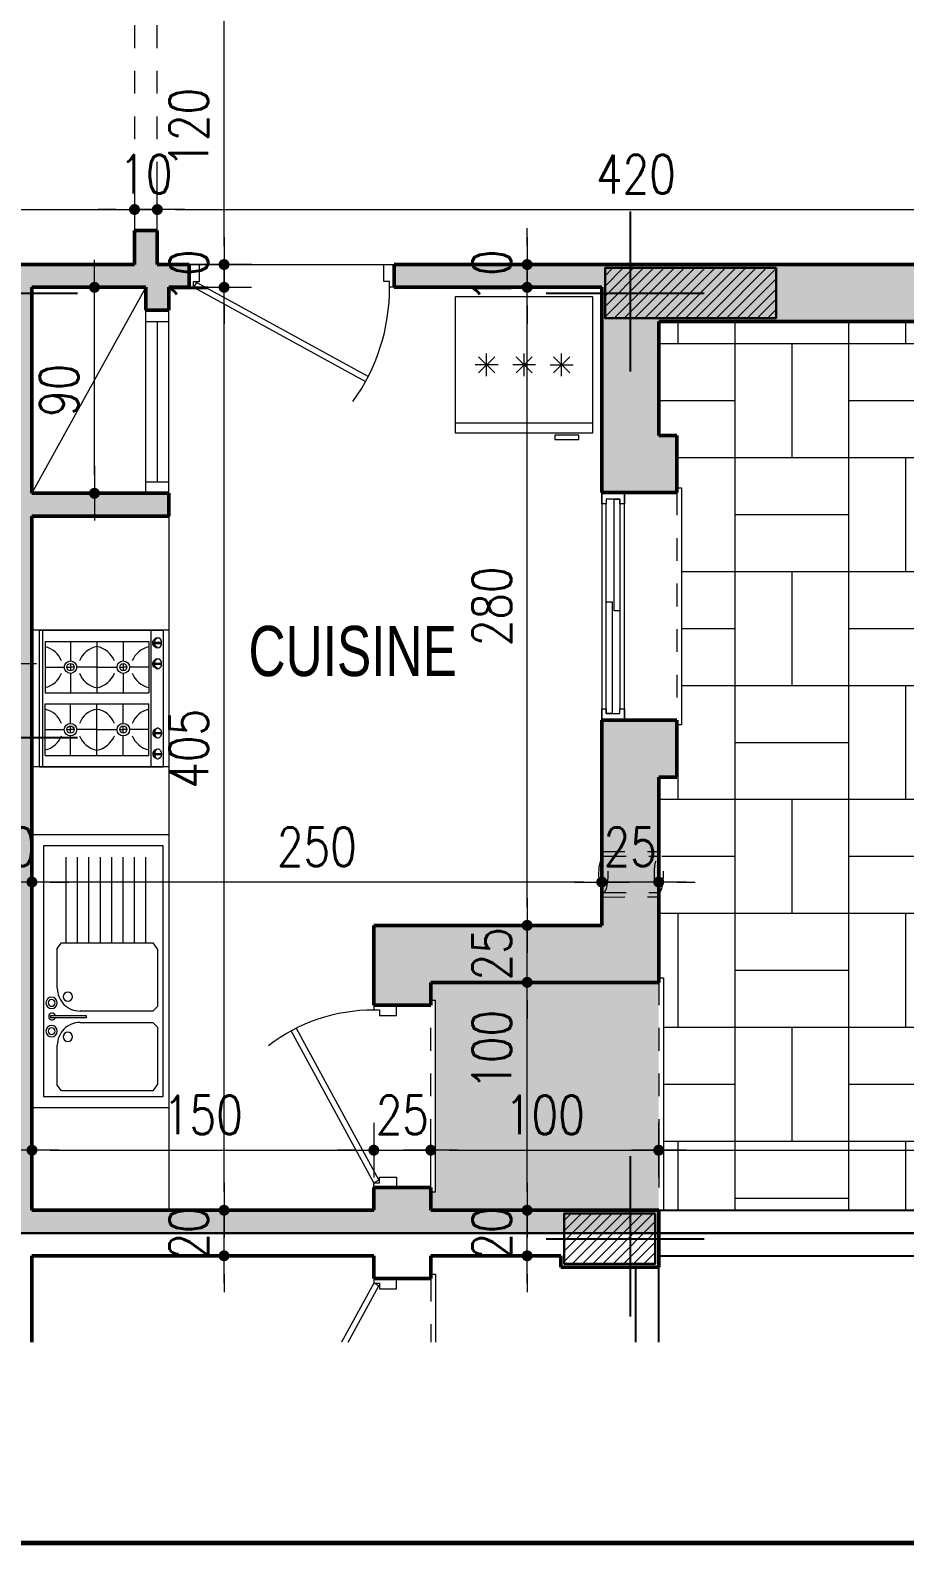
# Model space of a CAD drawing. Header units: millimetres. Extents: x 906 to 2482, y -1290 to -637.
# Drawn here: x 2039.41 to 2043.25, y -1289.76 to -1283.12 of the extents above; entities that cross this region are included whole.
import ezdxf

# ---------------------------------------------------------------- set-up
doc = ezdxf.new("R2010")
doc.units = ezdxf.units.MM
for name, pattern in [('AXES', [2, 1.25, -0.25, 0.25, -0.25]), ('CACHE', [0.375, 0.25, -0.125]), ('CONTINU', [0]), ('HIDDEN', [0.375, 0.25, -0.125])]:
    doc.linetypes.add(name, pattern=pattern)
doc.layers.get('DEFPOINTS').update_dxf_attribs({"color": 255, "lineweight": 13})
for name, color, linetype, lineweight in [('A-signe', 7, 'Continuous', 9), ('APPUITS', 7, 'Continuous', 18), ('AXE LIMITE', 7, 'AXES', 30), ('DIM.', 4, 'Continuous', 25), ('Extracteur cuisine 300m3', 7, 'Continuous', 20), ('GARD- CORP', 7, 'Continuous', 25), ('interrompu', 7, 'HIDDEN', 15), ('MENUISERIE', 7, 'Continuous', 13), ('MUR 0.25', 7, 'Continuous', 25), ('MUR 0.5', 7, 'Continuous', 50), ('mur-fort', 7, 'Continuous', 60), ('POTEAUX ARCH', 7, 'Continuous', 30), ('POTEAUX HACHURE', 7, 'Continuous', 15), ('SANITAIRE', 7, 'Continuous', 15), ('TEXTE', 7, 'Continuous', 20)]:
    doc.layers.add(name, color=color, linetype=linetype, lineweight=lineweight)
doc.layers.add('AXE', color=7, linetype='AXES')
doc.layers.add('HATCH', color=7, linetype='Continuous', lineweight=5, true_color=0xbababa)
doc.layers.add('teinte 5', color=7, linetype='Continuous', true_color=0x3d3d00)
doc.layers.add('TEINTE SC', color=7, linetype='Continuous', true_color=0xd4d4d4)
doc.styles.add('atef', font='romans.shx', dxfattribs={"width": 0.8})
doc.styles.add('STYLE4', font='swisscl.ttf')
doc.dimstyles.new('COTEXT', dxfattribs={"dimscale": 0, "dimtxt": 0.17, "dimasz": 0.08, "dimexe": 0.015, "dimexo": 0.015, "dimgap": 0.07, "dimtad": 1, "dimdec": 0, "dimlfac": 100, "dimzin": 0, "dimdsep": 46, "dimtxsty": 'atef', "dimblk": 'SIG2', "dimcen": 0.15, "dimse1": 1, "dimse2": 1, "dimclrd": 256, "dimclre": 6, "dimclrt": 2, "dimadec": 0, "dimazin": 0, "dimtfac": 0.5, "dimtdec": 0, "dimtix": 1, "dimtmove": 2, "dimatfit": 1, "dimldrblk": 'SIG2', "dimfxl": 0.18, "dimtolj": 1, "dimtzin": 0, "dimlwd": 18, "dimarcsym": 0})

# ---------------------------------------------------------------- blocks, each defined once
blk = doc.blocks.new('P - 0.80')
at = {"layer": 'MENUISERIE'}
for points in [[(-0.6991, 0.3412), (-0.0325, -0.0217), (-0.02, 0), (-0.6875, 0.3633)], [(-0.8, 0), (-0.78, 0), (-0.78, -0.025), (-0.755, -0.025), (-0.755, -0.1), (-0.8, -0.1)], [(0, 0), (-0.02, 0), (-0.02, -0.025), (-0.045, -0.025), (-0.045, -0.1), (0, -0.1)]]:
    blk.add_lwpolyline(points, dxfattribs=at)
blk.add_arc((-0.02, 0), 0.76, 142.54543, 180, dxfattribs=at)
blk = doc.blocks.new('PORTE 0.90')
at = {"layer": 'MENUISERIE'}
for points in [[(-0.7859, 0.3911), (-0.0325, -0.0217), (-0.02, 0), (-0.7742, 0.4132)], [(-0.9, 0), (-0.88, 0), (-0.88, -0.025), (-0.855, -0.025), (-0.855, -0.1), (-0.9, -0.1)], [(0, 0), (-0.02, 0), (-0.02, -0.025), (-0.045, -0.025), (-0.045, -0.1), (0, -0.1)]]:
    blk.add_lwpolyline(points, dxfattribs=at)
blk.add_arc((-0.02, 0), 0.86, 144.36454, 180, dxfattribs=at)
blk = doc.blocks.new('SIG2')
at = {"layer": 'A-signe'}
for p, q in [((0, 1.5), (0, 0.5)), ((-1.5, 0), (-0.5, 0)), ((-0.5, 0), (0.5, 0)), ((0, 0.5), (0, -0.5)), ((0.5, 0), (1.5, 0)), ((0, -0.5), (0, -1.5))]:
    blk.add_line(p, q, dxfattribs=at)
at = {"layer": 'A-signe', "const_width": 0.3}
blk.add_lwpolyline([(-0.15, 0, 1), (0.15, 0, 1)], format="xyb", close=True, dxfattribs=at)
blk = doc.blocks.new('*D101')
at = {"layer": 'DEFPOINTS', "color": 0, "transparency": 16777216}
for p in [(2041.9156, -1286.8626), (2041.9156, -1287.0528), (2042.1656, -1287.3028)]:
    blk.add_point(p, dxfattribs=at)
at = {"layer": 'DIM.', "lineweight": 18, "transparency": 16777216}
for p, q in [((2041.8356, -1286.8626), (2041.7556, -1286.8626)), ((2042.1656, -1286.8626), (2041.9156, -1286.8626)), ((2042.2456, -1286.8626), (2042.3256, -1286.8626))]:
    blk.add_line(p, q, dxfattribs=at)
at = {"layer": 'DIM.', "lineweight": 18, "transparency": 16777216, "xscale": 0.08, "yscale": 0.08, "zscale": 0.08}
blk.add_blockref('SIG2', (2041.9156, -1286.8626), dxfattribs=at)
at = {"layer": 'DIM.', "lineweight": 18, "transparency": 16777216, "xscale": 0.08, "yscale": 0.08, "zscale": 0.08, "rotation": 180}
blk.add_blockref('SIG2', (2042.1656, -1286.8626), dxfattribs=at)
at = {"layer": 'DIM.', "color": 2, "transparency": 16777216, "insert": (2042.0406, -1286.7076), "char_height": 0.17, "attachment_point": 5, "style": 'atef'}
blk.add_mtext('\\A1;25', dxfattribs=at)
blk = doc.blocks.new('*D102')
at = {"layer": 'DEFPOINTS', "color": 0, "transparency": 16777216}
for p in [(2039.4156, -1286.8626), (2041.9156, -1287.0528), (2039.4156, -1287.0707)]:
    blk.add_point(p, dxfattribs=at)
at = {"layer": 'DIM.', "lineweight": 18, "transparency": 16777216}
blk.add_line((2041.8356, -1286.8626), (2039.4956, -1286.8626), dxfattribs=at)
at = {"layer": 'DIM.', "lineweight": 18, "transparency": 16777216, "xscale": 0.08, "yscale": 0.08, "zscale": 0.08, "rotation": 180}
blk.add_blockref('SIG2', (2039.4156, -1286.8626), dxfattribs=at)
at = {"layer": 'DIM.', "lineweight": 18, "transparency": 16777216, "xscale": 0.08, "yscale": 0.08, "zscale": 0.08}
blk.add_blockref('SIG2', (2041.9156, -1286.8626), dxfattribs=at)
at = {"layer": 'DIM.', "color": 2, "transparency": 16777216, "insert": (2040.6656, -1286.7076), "char_height": 0.17, "attachment_point": 5, "style": 'atef'}
blk.add_mtext('\\A1;250', dxfattribs=at)
blk = doc.blocks.new('EVIER 1.20-0.60')
at = {"layer": 'SANITAIRE', "linetype": 'Continuous'}
blk.add_lwpolyline([(0, 0.6), (-1.2, 0.6), (-1.2, 0), (0, 0)], close=True, dxfattribs=at)
for points in [[(-1.15, 0.575), (-0.05, 0.575)], [(-1.15, 0.05), (-1.15, 0.575)], [(-1.095, 0.55), (-1.125, 0.53)], [(-0.845, 0.55), (-1.095, 0.55)], [(-0.825, 0.53), (-0.845, 0.55)], [(-0.755, 0.55), (-0.775, 0.53)], [(-0.505, 0.55), (-0.755, 0.55)], [(-0.475, 0.53), (-0.505, 0.55)], [(-0.05, 0.575), (-0.05, 0.05)], [(-1.125, 0.53), (-1.125, 0.13)], [(-0.825, 0.2111), (-0.825, 0.53)], [(-0.775, 0.53), (-0.775, 0.2111)], [(-0.475, 0.13), (-0.475, 0.53)], [(-0.475, 0.5), (-0.1, 0.5)], [(-0.475, 0.45), (-0.1, 0.45)], [(-0.475, 0.4), (-0.1, 0.4)], [(-0.475, 0.35), (-0.1, 0.35)], [(-0.475, 0.3), (-0.1, 0.3)], [(-0.794, 0.237), (-0.805, 0.237)], [(-0.805, 0.237), (-0.805, 0.082)], [(-0.794, 0.082), (-0.794, 0.237)], [(-0.475, 0.25), (-0.1, 0.25)], [(-0.475, 0.2), (-0.1, 0.2)], [(-0.475, 0.15), (-0.1, 0.15)], [(-1.125, 0.13), (-1.0999, 0.1111)], [(-1.0999, 0.1111), (-0.925, 0.1111)], [(-0.805, 0.082), (-0.794, 0.082)], [(-0.675, 0.1111), (-0.5001, 0.1111)], [(-0.5001, 0.111), (-0.475, 0.13)], [(-0.05, 0.05), (-1.15, 0.05)]]:
    blk.add_lwpolyline(points, dxfattribs=at)
for points in [[(-0.825, 0.2111, -0.414214), (-0.925, 0.1111)], [(-0.675, 0.1111, -0.414214), (-0.775, 0.2111)], [(-0.888, 0.1772, -1), (-0.888, 0.1372, -1), (-0.888, 0.1772)], [(-0.712, 0.1772, -1), (-0.712, 0.1372, -1), (-0.712, 0.1772)], [(-0.863, 0.111, -1), (-0.863, 0.061, -1), (-0.863, 0.111)], [(-0.863, 0.101, -1), (-0.863, 0.071, -1), (-0.863, 0.101)], [(-0.7944, 0.1023, -5.432574), (-0.805, 0.1016)], [(-0.739, 0.111, -1), (-0.739, 0.061, -1), (-0.739, 0.111)], [(-0.739, 0.101, -1), (-0.739, 0.071, -1), (-0.739, 0.101)]]:
    blk.add_lwpolyline(points, format="xyb", dxfattribs=at)
blk = doc.blocks.new('Frigo1')
for p, q in [((0, 0.6), (0, 0)), ((0.6, 0.6), (0, 0.6)), ((0.6, 0), (0.6, 0.6)), ((0, 0), (0.6, 0)), ((0.0007, 0.0439), (0.5982, 0.0439)), ((0.0601, -0.0276), (0.0601, -0.0096)), ((0.0601, -0.0096), (0.1642, -0.0096)), ((0.1642, -0.0276), (0.0601, -0.0276)), ((0.1642, -0.0096), (0.1642, -0.0276))]:
    blk.add_line(p, q)
at = {"color": 0}
for p, q in [((0.1702, 0.2646), (0.0995, 0.3354)), ((0.0995, 0.2646), (0.1702, 0.3354)), ((0.1349, 0.25), (0.1349, 0.35)), ((0.2641, 0.2646), (0.3348, 0.3354)), ((0.3348, 0.2646), (0.2641, 0.3354)), ((0.2995, 0.25), (0.2995, 0.35)), ((0.4287, 0.2646), (0.4994, 0.3354)), ((0.4994, 0.2646), (0.4287, 0.3354)), ((0.4641, 0.25), (0.4641, 0.35)), ((0.1849, 0.3), (0.0849, 0.3)), ((0.2495, 0.3), (0.3495, 0.3)), ((0.4141, 0.3), (0.5141, 0.3))]:
    blk.add_line(p, q, dxfattribs=at)
blk = doc.blocks.new('KITCHEN  AID 30')
for p, q in [((-150, 0), (150, 0)), ((-150, 0), (-150, -272.5)), ((150, 0), (150, -272.5)), ((-150, -7.5), (150, -7.5)), ((-125, -12.5), (-125, -240)), ((-125, -12.5), (-12, -12.5)), ((-68.5, -12.5), (-68.5, -54.5)), ((-12, -12.5), (-12, -240)), ((12, -12.5), (12, -240)), ((125, -12.5), (12, -12.5)), ((68.5, -12.5), (68.5, -54.5)), ((125, -12.5), (125, -240)), ((-68.5, -60.4), (-68.5, -68.3)), ((68.5, -60.4), (68.5, -68.3)), ((-125, -68.3), (-82.2, -68.3)), ((-76.3, -68.3), (-60.7, -68.3)), ((-68.5, -76.1), (-68.5, -68.3)), ((-68.5, -126.5), (-68.5, -82)), ((-54.8, -68.3), (-12, -68.3)), ((54.8, -68.3), (12, -68.3)), ((76.3, -68.3), (60.7, -68.3)), ((68.5, -76.1), (68.5, -68.3)), ((68.5, -126.5), (68.5, -82)), ((125, -68.3), (82.2, -68.3)), ((-125, -126.2), (-12, -126.2)), ((-68.5, -126), (-68.5, -170.5)), ((125, -126.2), (12, -126.2)), ((68.5, -126), (68.5, -170.5)), ((-125, -184.2), (-82.2, -184.2)), ((-76.3, -184.2), (-60.7, -184.2)), ((-68.5, -176.4), (-68.5, -184.2)), ((-68.5, -192.1), (-68.5, -184.2)), ((-68.5, -240), (-68.5, -198)), ((-54.8, -184.2), (-12, -184.2)), ((54.8, -184.2), (12, -184.2)), ((76.3, -184.2), (60.7, -184.2)), ((68.5, -176.4), (68.5, -184.2)), ((68.5, -192.1), (68.5, -184.2)), ((68.5, -240), (68.5, -198)), ((125, -184.2), (82.2, -184.2)), ((-150, -245), (150, -245)), ((-125, -240), (-12, -240)), ((-123.2, -252.5), (-123.2, -268.1)), ((-120.7, -255.2), (-123.2, -255.2)), ((-120.7, -252.5), (-120.7, -268.1)), ((-77.2, -252.5), (-77.2, -268.1)), ((-74.7, -255.2), (-77.2, -255.2)), ((-74.7, -252.5), (-74.7, -268.1)), ((125, -240), (12, -240)), ((74.7, -252.7), (74.7, -268.2)), ((74.7, -255.4), (77.2, -255.4)), ((77.2, -252.7), (77.2, -268.2)), ((120.7, -252.7), (120.7, -268.2)), ((120.7, -255.4), (123.2, -255.4)), ((123.2, -252.7), (123.2, -268.2)), ((-150, -272.5), (150, -272.5))]:
    blk.add_line(p, q)
for centre, radius in [((-68.5, -68.3), 13.7), ((-68.5, -68.3), 7.82), ((68.5, -68.3), 13.7), ((68.5, -68.3), 7.82), ((-68.5, -184.2), 13.7), ((-68.5, -184.2), 7.82), ((68.5, -184.2), 13.7), ((68.5, -184.2), 7.82)]:
    blk.add_circle(centre, radius)
for centre, start, end in [((-63.7, -1.3), 192.7674, 248.8188), ((-73.3, -1.3), 291.1812, 347.2326), ((73.3, -1.3), 192.7674, 248.8188), ((63.7, -1.3), 291.1812, 347.2326), ((-63.7, -135.2), 111.1812, 170.1161), ((-73.3, -135.2), 9.8839, 68.8188), ((73.3, -135.2), 111.1812, 170.1161), ((63.7, -135.2), 9.8839, 68.8188), ((-63.7, -117.3), 189.8839, 248.8188), ((-73.3, -117.3), 291.1812, 350.1161), ((73.3, -117.3), 189.8839, 248.8188), ((63.7, -117.3), 291.1812, 350.1161), ((-63.7, -251.2), 111.1812, 167.2326), ((-73.3, -251.2), 12.7674, 68.8188), ((73.3, -251.2), 111.1812, 167.2326), ((63.7, -251.2), 12.7674, 68.8188)]:
    blk.add_arc(centre, 50.7, start, end)
for centre in [(-122, -259.4), (-76, -259.4)]:
    blk.add_ellipse(centre, major_axis=(-11.1, 0), ratio=0.7838)
for centre, major_axis, ratio, start_param, end_param in [((-122, -261.2), (-11.1, 0), 0.7838, 3.244352, 6.180426), ((-122, -254.5), (-8.35, 0), 0.700025, 3.302477, 6.122301), ((-76, -261.2), (-11.1, 0), 0.7838, 3.244352, 6.180426), ((-76, -254.5), (-8.35, 0), 0.700025, 3.302477, 6.122301)]:
    blk.add_ellipse(centre, major_axis=major_axis, ratio=ratio, start_param=start_param, end_param=end_param)
at = {"extrusion": (0, 0, -1)}
for centre in [(76, -259.6), (122, -259.6)]:
    blk.add_ellipse(centre, major_axis=(11.1, 0), ratio=0.7838, dxfattribs=at)
for centre, major_axis, ratio, start_param, end_param in [((76, -261.4), (11.1, 0), 0.7838, 3.244352, 6.180426), ((76, -254.7), (8.35, 0), 0.700025, 3.302477, 6.122301), ((122, -261.4), (11.1, 0), 0.7838, 3.244352, 6.180426), ((122, -254.7), (8.35, 0), 0.700025, 3.302477, 6.122301)]:
    blk.add_ellipse(centre, major_axis=major_axis, ratio=ratio, start_param=start_param, end_param=end_param, dxfattribs=at)
blk = doc.blocks.new('*D106')
at = {"layer": 'DEFPOINTS', "color": 0, "transparency": 16777216}
for p in [(2040.2585, -1288.3028), (2040.4747, -1288.3028), (2040.4747, -1288.5028)]:
    blk.add_point(p, dxfattribs=at)
at = {"layer": 'DIM.', "lineweight": 18, "transparency": 16777216}
for p, q in [((2040.2585, -1288.2228), (2040.2585, -1288.1428)), ((2040.2585, -1288.5028), (2040.2585, -1288.3028)), ((2040.2585, -1288.5828), (2040.2585, -1288.6628))]:
    blk.add_line(p, q, dxfattribs=at)
at = {"layer": 'DIM.', "lineweight": 18, "transparency": 16777216, "xscale": 0.08, "yscale": 0.08, "zscale": 0.08}
for p, rotation in [((2040.2585, -1288.3028), 270), ((2040.2585, -1288.5028), 90)]:
    blk.add_blockref('SIG2', p, dxfattribs=dict(at, rotation=rotation))
at = {"layer": 'DIM.', "color": 2, "transparency": 16777216, "insert": (2040.1035, -1288.4028), "char_height": 0.17, "attachment_point": 5, "rotation": 90, "style": 'atef'}
blk.add_mtext('\\A1;20', dxfattribs=at)
blk = doc.blocks.new('*D107')
at = {"layer": 'DEFPOINTS', "color": 0, "transparency": 16777216}
for p in [(2040.2585, -1284.2528), (2041.1574, -1284.2528), (2040.4747, -1288.3028)]:
    blk.add_point(p, dxfattribs=at)
at = {"layer": 'DIM.', "lineweight": 18, "transparency": 16777216}
blk.add_line((2040.2585, -1288.2228), (2040.2585, -1284.3328), dxfattribs=at)
at = {"layer": 'DIM.', "lineweight": 18, "transparency": 16777216, "xscale": 0.08, "yscale": 0.08, "zscale": 0.08}
for p, rotation in [((2040.2585, -1284.2528), 90), ((2040.2585, -1288.3028), 270)]:
    blk.add_blockref('SIG2', p, dxfattribs=dict(at, rotation=rotation))
at = {"layer": 'DIM.', "color": 2, "transparency": 16777216, "insert": (2040.1035, -1286.2778), "char_height": 0.17, "attachment_point": 5, "rotation": 90, "style": 'atef'}
blk.add_mtext('\\A1;405', dxfattribs=at)
blk = doc.blocks.new('*D108')
at = {"layer": 'DEFPOINTS', "color": 0, "transparency": 16777216}
for p in [(2040.2585, -1284.1528), (2041.1574, -1284.1528), (2041.1574, -1284.2528)]:
    blk.add_point(p, dxfattribs=at)
at = {"layer": 'DIM.', "lineweight": 18, "transparency": 16777216}
for p, q in [((2040.2585, -1284.0728), (2040.2585, -1283.9928)), ((2040.2585, -1284.2528), (2040.2585, -1284.1528)), ((2040.2585, -1284.3328), (2040.2585, -1284.4128))]:
    blk.add_line(p, q, dxfattribs=at)
at = {"layer": 'DIM.', "lineweight": 18, "transparency": 16777216, "xscale": 0.08, "yscale": 0.08, "zscale": 0.08}
for p, rotation in [((2040.2585, -1284.1528), 270), ((2040.2585, -1284.2528), 90)]:
    blk.add_blockref('SIG2', p, dxfattribs=dict(at, rotation=rotation))
at = {"layer": 'DIM.', "color": 2, "transparency": 16777216, "insert": (2040.1035, -1284.2028), "char_height": 0.17, "attachment_point": 5, "rotation": 90, "style": 'atef'}
blk.add_mtext('\\A1;10', dxfattribs=at)
blk = doc.blocks.new('*D89')
at = {"layer": 'DEFPOINTS', "color": 0, "transparency": 16777216}
for p in [(2040.2585, -1282.9528), (2040.6758, -1282.9528), (2041.1024, -1284.1528)]:
    blk.add_point(p, dxfattribs=at)
at = {"layer": 'DIM.', "lineweight": 18, "transparency": 16777216}
blk.add_line((2040.2585, -1284.0728), (2040.2585, -1283.0328), dxfattribs=at)
at = {"layer": 'DIM.', "lineweight": 18, "transparency": 16777216, "xscale": 0.08, "yscale": 0.08, "zscale": 0.08}
for p, rotation in [((2040.2585, -1282.9528), 90), ((2040.2585, -1284.1528), 270)]:
    blk.add_blockref('SIG2', p, dxfattribs=dict(at, rotation=rotation))
at = {"layer": 'DIM.', "color": 2, "transparency": 16777216, "insert": (2040.1035, -1283.5528), "char_height": 0.17, "attachment_point": 5, "rotation": 90, "style": 'atef'}
blk.add_mtext('\\A1;120', dxfattribs=at)
blk = doc.blocks.new('*D116')
at = {"layer": 'DEFPOINTS', "color": 0, "transparency": 16777216}
for p in [(2039.2156, -1286.5474), (2039.4156, -1286.5474), (2039.2156, -1286.8626)]:
    blk.add_point(p, dxfattribs=at)
at = {"layer": 'DIM.', "lineweight": 18, "transparency": 16777216}
for p, q in [((2039.1356, -1286.8626), (2039.0556, -1286.8626)), ((2039.4156, -1286.8626), (2039.2156, -1286.8626)), ((2039.4956, -1286.8626), (2039.5756, -1286.8626))]:
    blk.add_line(p, q, dxfattribs=at)
at = {"layer": 'DIM.', "lineweight": 18, "transparency": 16777216, "xscale": 0.08, "yscale": 0.08, "zscale": 0.08}
blk.add_blockref('SIG2', (2039.2156, -1286.8626), dxfattribs=at)
at = {"layer": 'DIM.', "lineweight": 18, "transparency": 16777216, "xscale": 0.08, "yscale": 0.08, "zscale": 0.08, "rotation": 180}
blk.add_blockref('SIG2', (2039.4156, -1286.8626), dxfattribs=at)
at = {"layer": 'DIM.', "color": 2, "transparency": 16777216, "insert": (2039.3156, -1286.7076), "char_height": 0.17, "attachment_point": 5, "style": 'atef'}
blk.add_mtext('\\A1;20', dxfattribs=at)
blk = doc.blocks.new('*D118')
at = {"layer": 'DEFPOINTS', "color": 0, "transparency": 16777216}
for p in [(2034.8656, -1283.1524), (2039.8656, -1283.9114), (2039.8656, -1284.0028)]:
    blk.add_point(p, dxfattribs=at)
at = {"layer": 'DIM.', "lineweight": 18, "transparency": 16777216}
blk.add_line((2034.9456, -1283.9114), (2039.7856, -1283.9114), dxfattribs=at)
at = {"layer": 'DIM.', "lineweight": 18, "transparency": 16777216, "xscale": 0.08, "yscale": 0.08, "zscale": 0.08, "rotation": 180}
blk.add_blockref('SIG2', (2034.8656, -1283.9114), dxfattribs=at)
at = {"layer": 'DIM.', "lineweight": 18, "transparency": 16777216, "xscale": 0.08, "yscale": 0.08, "zscale": 0.08}
blk.add_blockref('SIG2', (2039.8656, -1283.9114), dxfattribs=at)
at = {"layer": 'DIM.', "color": 2, "transparency": 16777216, "insert": (2037.3656, -1283.7564), "char_height": 0.17, "attachment_point": 5, "style": 'atef'}
blk.add_mtext('\\A1;500', dxfattribs=at)
blk = doc.blocks.new('*D119')
at = {"layer": 'DEFPOINTS', "color": 0, "transparency": 16777216}
for p in [(2039.9656, -1283.9114), (2039.8656, -1284.0028), (2039.9656, -1284.0028)]:
    blk.add_point(p, dxfattribs=at)
at = {"layer": 'DIM.', "lineweight": 18, "transparency": 16777216}
for p, q in [((2039.7856, -1283.9114), (2039.7056, -1283.9114)), ((2039.8656, -1283.9114), (2039.9656, -1283.9114)), ((2040.0456, -1283.9114), (2040.1256, -1283.9114))]:
    blk.add_line(p, q, dxfattribs=at)
at = {"layer": 'DIM.', "lineweight": 18, "transparency": 16777216, "xscale": 0.08, "yscale": 0.08, "zscale": 0.08}
blk.add_blockref('SIG2', (2039.8656, -1283.9114), dxfattribs=at)
at = {"layer": 'DIM.', "lineweight": 18, "transparency": 16777216, "xscale": 0.08, "yscale": 0.08, "zscale": 0.08, "rotation": 180}
blk.add_blockref('SIG2', (2039.9656, -1283.9114), dxfattribs=at)
at = {"layer": 'DIM.', "color": 2, "transparency": 16777216, "insert": (2039.9156, -1283.7564), "char_height": 0.17, "attachment_point": 5, "style": 'atef'}
blk.add_mtext('\\A1;10', dxfattribs=at)
blk = doc.blocks.new('*D120')
at = {"layer": 'DEFPOINTS', "color": 0, "transparency": 16777216}
for p in [(2044.1656, -1283.9114), (2039.9656, -1284.0028), (2044.1656, -1284.1528)]:
    blk.add_point(p, dxfattribs=at)
at = {"layer": 'DIM.', "lineweight": 18, "transparency": 16777216}
blk.add_line((2040.0456, -1283.9114), (2044.0856, -1283.9114), dxfattribs=at)
at = {"layer": 'DIM.', "lineweight": 18, "transparency": 16777216, "xscale": 0.08, "yscale": 0.08, "zscale": 0.08, "rotation": 180}
blk.add_blockref('SIG2', (2039.9656, -1283.9114), dxfattribs=at)
at = {"layer": 'DIM.', "lineweight": 18, "transparency": 16777216, "xscale": 0.08, "yscale": 0.08, "zscale": 0.08}
blk.add_blockref('SIG2', (2044.1656, -1283.9114), dxfattribs=at)
at = {"layer": 'DIM.', "color": 2, "transparency": 16777216, "insert": (2042.0656, -1283.7564), "char_height": 0.17, "attachment_point": 5, "style": 'atef'}
blk.add_mtext('\\A1;420', dxfattribs=at)
blk = doc.blocks.new('*D124')
at = {"layer": 'DEFPOINTS', "color": 0, "transparency": 16777216}
for p in [(2040.9156, -1288.0394), (2039.4156, -1288.3028), (2040.9156, -1288.3028)]:
    blk.add_point(p, dxfattribs=at)
at = {"layer": 'DIM.', "lineweight": 18, "transparency": 16777216}
blk.add_line((2039.4956, -1288.0394), (2040.8356, -1288.0394), dxfattribs=at)
at = {"layer": 'DIM.', "lineweight": 18, "transparency": 16777216, "xscale": 0.08, "yscale": 0.08, "zscale": 0.08, "rotation": 180}
blk.add_blockref('SIG2', (2039.4156, -1288.0394), dxfattribs=at)
at = {"layer": 'DIM.', "lineweight": 18, "transparency": 16777216, "xscale": 0.08, "yscale": 0.08, "zscale": 0.08}
blk.add_blockref('SIG2', (2040.9156, -1288.0394), dxfattribs=at)
at = {"layer": 'DIM.', "color": 2, "transparency": 16777216, "insert": (2040.1656, -1287.8844), "char_height": 0.17, "attachment_point": 5, "style": 'atef'}
blk.add_mtext('\\A1;150', dxfattribs=at)
blk = doc.blocks.new('*D125')
at = {"layer": 'DEFPOINTS', "color": 0, "transparency": 16777216}
for p in [(2041.1656, -1288.0394), (2040.9156, -1288.3028), (2041.1656, -1288.3028)]:
    blk.add_point(p, dxfattribs=at)
at = {"layer": 'DIM.', "lineweight": 18, "transparency": 16777216}
for p, q in [((2040.8356, -1288.0394), (2040.7556, -1288.0394)), ((2040.9156, -1288.0394), (2041.1656, -1288.0394)), ((2041.2456, -1288.0394), (2041.3256, -1288.0394))]:
    blk.add_line(p, q, dxfattribs=at)
at = {"layer": 'DIM.', "lineweight": 18, "transparency": 16777216, "xscale": 0.08, "yscale": 0.08, "zscale": 0.08}
blk.add_blockref('SIG2', (2040.9156, -1288.0394), dxfattribs=at)
at = {"layer": 'DIM.', "lineweight": 18, "transparency": 16777216, "xscale": 0.08, "yscale": 0.08, "zscale": 0.08, "rotation": 180}
blk.add_blockref('SIG2', (2041.1656, -1288.0394), dxfattribs=at)
at = {"layer": 'DIM.', "color": 2, "transparency": 16777216, "insert": (2041.0406, -1287.8844), "char_height": 0.17, "attachment_point": 5, "style": 'atef'}
blk.add_mtext('\\A1;25', dxfattribs=at)
blk = doc.blocks.new('*D126')
at = {"layer": 'DEFPOINTS', "color": 0, "transparency": 16777216}
for p in [(2042.1659, -1287.3028), (2042.1659, -1288.0394), (2041.1656, -1288.3028)]:
    blk.add_point(p, dxfattribs=at)
at = {"layer": 'DIM.', "lineweight": 18, "transparency": 16777216}
blk.add_line((2041.2456, -1288.0394), (2042.0859, -1288.0394), dxfattribs=at)
at = {"layer": 'DIM.', "lineweight": 18, "transparency": 16777216, "xscale": 0.08, "yscale": 0.08, "zscale": 0.08, "rotation": 180}
blk.add_blockref('SIG2', (2041.1656, -1288.0394), dxfattribs=at)
at = {"layer": 'DIM.', "lineweight": 18, "transparency": 16777216, "xscale": 0.08, "yscale": 0.08, "zscale": 0.08}
blk.add_blockref('SIG2', (2042.1659, -1288.0394), dxfattribs=at)
at = {"layer": 'DIM.', "color": 2, "transparency": 16777216, "insert": (2041.6658, -1287.8844), "char_height": 0.17, "attachment_point": 5, "style": 'atef'}
blk.add_mtext('\\A1;100', dxfattribs=at)
blk = doc.blocks.new('*D93')
at = {"layer": 'DEFPOINTS', "color": 0, "transparency": 16777216}
for p in [(2041.5883, -1288.3028), (2041.6797, -1288.3028), (2041.5883, -1288.5028)]:
    blk.add_point(p, dxfattribs=at)
at = {"layer": 'DIM.', "lineweight": 18, "transparency": 16777216}
for p, q in [((2041.5883, -1288.2228), (2041.5883, -1288.1428)), ((2041.5883, -1288.5028), (2041.5883, -1288.3028)), ((2041.5883, -1288.5828), (2041.5883, -1288.6628))]:
    blk.add_line(p, q, dxfattribs=at)
at = {"layer": 'DIM.', "lineweight": 18, "transparency": 16777216, "xscale": 0.08, "yscale": 0.08, "zscale": 0.08}
for p, rotation in [((2041.5883, -1288.3028), 270), ((2041.5883, -1288.5028), 90)]:
    blk.add_blockref('SIG2', p, dxfattribs=dict(at, rotation=rotation))
at = {"layer": 'DIM.', "color": 2, "transparency": 16777216, "insert": (2041.4333, -1288.4028), "char_height": 0.17, "attachment_point": 5, "rotation": 90, "style": 'atef'}
blk.add_mtext('\\A1;20', dxfattribs=at)
blk = doc.blocks.new('*D133')
at = {"layer": 'DEFPOINTS', "color": 0, "transparency": 16777216}
for p in [(2041.5883, -1287.3028), (2041.5883, -1287.3028), (2041.5782, -1288.3028)]:
    blk.add_point(p, dxfattribs=at)
at = {"layer": 'DIM.', "lineweight": 18, "transparency": 16777216}
blk.add_line((2041.5883, -1288.2228), (2041.5883, -1287.3828), dxfattribs=at)
at = {"layer": 'DIM.', "lineweight": 18, "transparency": 16777216, "xscale": 0.08, "yscale": 0.08, "zscale": 0.08}
for p, rotation in [((2041.5883, -1287.3028), 90), ((2041.5883, -1288.3028), 270)]:
    blk.add_blockref('SIG2', p, dxfattribs=dict(at, rotation=rotation))
at = {"layer": 'DIM.', "color": 2, "transparency": 16777216, "insert": (2041.4333, -1287.599), "char_height": 0.17, "attachment_point": 5, "rotation": 90, "style": 'atef'}
blk.add_mtext('\\A1;100', dxfattribs=at)
blk = doc.blocks.new('*D134')
at = {"layer": 'DEFPOINTS', "color": 0, "transparency": 16777216}
for p in [(2041.1281, -1287.0528), (2041.5883, -1287.0528), (2041.5883, -1287.3028)]:
    blk.add_point(p, dxfattribs=at)
at = {"layer": 'DIM.', "lineweight": 18, "transparency": 16777216}
for p, q in [((2041.5883, -1286.9728), (2041.5883, -1286.8928)), ((2041.5883, -1287.3028), (2041.5883, -1287.0528)), ((2041.5883, -1287.3828), (2041.5883, -1287.4628))]:
    blk.add_line(p, q, dxfattribs=at)
at = {"layer": 'DIM.', "lineweight": 18, "transparency": 16777216, "xscale": 0.08, "yscale": 0.08, "zscale": 0.08}
for p, rotation in [((2041.5883, -1287.0528), 270), ((2041.5883, -1287.3028), 90)]:
    blk.add_blockref('SIG2', p, dxfattribs=dict(at, rotation=rotation))
at = {"layer": 'DIM.', "color": 2, "transparency": 16777216, "insert": (2041.4333, -1287.1778), "char_height": 0.17, "attachment_point": 5, "rotation": 90, "style": 'atef'}
blk.add_mtext('\\A1;25', dxfattribs=at)
blk = doc.blocks.new('*D135')
at = {"layer": 'DEFPOINTS', "color": 0, "transparency": 16777216}
for p in [(2041.1574, -1284.2528), (2041.5883, -1284.2528), (2041.1281, -1287.0528)]:
    blk.add_point(p, dxfattribs=at)
at = {"layer": 'DIM.', "lineweight": 18, "transparency": 16777216}
blk.add_line((2041.5883, -1286.9728), (2041.5883, -1284.3328), dxfattribs=at)
at = {"layer": 'DIM.', "lineweight": 18, "transparency": 16777216, "xscale": 0.08, "yscale": 0.08, "zscale": 0.08}
for p, rotation in [((2041.5883, -1284.2528), 90), ((2041.5883, -1287.0528), 270)]:
    blk.add_blockref('SIG2', p, dxfattribs=dict(at, rotation=rotation))
at = {"layer": 'DIM.', "color": 2, "transparency": 16777216, "insert": (2041.4333, -1285.6528), "char_height": 0.17, "attachment_point": 5, "rotation": 90, "style": 'atef'}
blk.add_mtext('\\A1;280', dxfattribs=at)
blk = doc.blocks.new('*D94')
at = {"layer": 'DEFPOINTS', "color": 0, "transparency": 16777216}
for p in [(2041.1574, -1284.1528), (2041.5883, -1284.1528), (2041.1574, -1284.2528)]:
    blk.add_point(p, dxfattribs=at)
at = {"layer": 'DIM.', "lineweight": 18, "transparency": 16777216}
for p, q in [((2041.5883, -1284.0728), (2041.5883, -1283.9928)), ((2041.5883, -1284.2528), (2041.5883, -1284.1528)), ((2041.5883, -1284.3328), (2041.5883, -1284.4128))]:
    blk.add_line(p, q, dxfattribs=at)
at = {"layer": 'DIM.', "lineweight": 18, "transparency": 16777216, "xscale": 0.08, "yscale": 0.08, "zscale": 0.08}
for p, rotation in [((2041.5883, -1284.1528), 270), ((2041.5883, -1284.2528), 90)]:
    blk.add_blockref('SIG2', p, dxfattribs=dict(at, rotation=rotation))
at = {"layer": 'DIM.', "color": 2, "transparency": 16777216, "insert": (2041.4333, -1284.2028), "char_height": 0.17, "attachment_point": 5, "rotation": 90, "style": 'atef'}
blk.add_mtext('\\A1;10', dxfattribs=at)
blk = doc.blocks.new('*D136')
at = {"layer": 'DEFPOINTS', "color": 0, "transparency": 16777216}
for p in [(2036.0152, -1285.9031), (2036.0152, -1286.1028), (2039.3156, -1286.1028)]:
    blk.add_point(p, dxfattribs=at)
at = {"layer": 'DIM.', "lineweight": 18, "transparency": 16777216}
blk.add_line((2039.2356, -1285.9031), (2036.0952, -1285.9031), dxfattribs=at)
at = {"layer": 'DIM.', "lineweight": 18, "transparency": 16777216, "xscale": 0.08, "yscale": 0.08, "zscale": 0.08, "rotation": 180}
blk.add_blockref('SIG2', (2036.0152, -1285.9031), dxfattribs=at)
at = {"layer": 'DIM.', "lineweight": 18, "transparency": 16777216, "xscale": 0.08, "yscale": 0.08, "zscale": 0.08}
blk.add_blockref('SIG2', (2039.3156, -1285.9031), dxfattribs=at)
at = {"layer": 'DIM.', "color": 2, "transparency": 16777216, "insert": (2037.6654, -1285.7481), "char_height": 0.17, "attachment_point": 5, "style": 'atef'}
blk.add_mtext('\\A1;330', dxfattribs=at)
blk = doc.blocks.new('*D140')
at = {"layer": 'DEFPOINTS', "color": 0, "transparency": 16777216}
for p in [(2039.6896, -1284.2528), (2040.0157, -1284.2528), (2040.0157, -1285.1566)]:
    blk.add_point(p, dxfattribs=at)
at = {"layer": 'DIM.', "lineweight": 18, "transparency": 16777216}
blk.add_line((2039.6896, -1285.0766), (2039.6896, -1284.3328), dxfattribs=at)
at = {"layer": 'DIM.', "lineweight": 18, "transparency": 16777216, "xscale": 0.08, "yscale": 0.08, "zscale": 0.08}
for p, rotation in [((2039.6896, -1284.2528), 90), ((2039.6896, -1285.1566), 270)]:
    blk.add_blockref('SIG2', p, dxfattribs=dict(at, rotation=rotation))
at = {"layer": 'DIM.', "color": 2, "transparency": 16777216, "insert": (2039.5346, -1284.7047), "char_height": 0.17, "attachment_point": 5, "rotation": 90, "style": 'atef'}
blk.add_mtext('\\A1;90', dxfattribs=at)
blk = doc.blocks.new('*D96')
at = {"layer": 'DEFPOINTS', "color": 0, "transparency": 16777216}
for p in [(2046.0656, -1288.0394), (2042.1656, -1288.3028), (2046.0656, -1288.3028)]:
    blk.add_point(p, dxfattribs=at)
at = {"layer": 'DIM.', "lineweight": 18, "transparency": 16777216}
blk.add_line((2042.2456, -1288.0394), (2045.9856, -1288.0394), dxfattribs=at)
at = {"layer": 'DIM.', "lineweight": 18, "transparency": 16777216, "xscale": 0.08, "yscale": 0.08, "zscale": 0.08, "rotation": 180}
blk.add_blockref('SIG2', (2042.1656, -1288.0394), dxfattribs=at)
at = {"layer": 'DIM.', "lineweight": 18, "transparency": 16777216, "xscale": 0.08, "yscale": 0.08, "zscale": 0.08}
blk.add_blockref('SIG2', (2046.0656, -1288.0394), dxfattribs=at)
at = {"layer": 'DIM.', "color": 2, "transparency": 16777216, "insert": (2044.1156, -1287.8844), "char_height": 0.17, "attachment_point": 5, "style": 'atef'}
blk.add_mtext('\\A1;390', dxfattribs=at)

msp = doc.modelspace()

# ---------------------------------------------------------------- hatches: boundary and pattern name
at = {"layer": 'HATCH'}
h = msp.add_hatch(dxfattribs=at)
h.set_pattern_fill('164', pattern_type=2)
h.set_pattern_definition([(0, (0, 0), (0.5, 0.5), []), (0, (0, 0.25), (0.5, 0.5), [0.5, -0.5]), (90, (0, 0), (-0.5, 0.5), []), (90, (0.25, 0.5), (-0.5, 0.5), [0.5, -0.5])])
edge = h.paths.add_edge_path()
edge.add_ellipse((2042.1661, -1286.8286), major_axis=(0, -0.1), ratio=0.218235, start_angle=180, end_angle=180.01653, ccw=False)
edge.add_ellipse((2042.1661, -1286.8286), major_axis=(0, -0.1), ratio=0.218235, start_angle=6.40197, end_angle=179.95645, ccw=False)
edge.add_line((2042.1656, -1286.932), (2042.1656, -1287.2828))
edge.add_line((2042.1656, -1287.2828), (2042.1859, -1287.2828))
edge.add_line((2042.1859, -1287.2828), (2042.1859, -1288.3028))
edge.add_line((2042.1859, -1288.3028), (2042.1758, -1288.3028))
edge.add_line((2042.1758, -1288.3028), (2046.0656, -1288.3028))
edge.add_line((2046.0656, -1288.3028), (2046.0656, -1284.2778))
edge.add_line((2046.0656, -1284.2778), (2045.9177, -1284.2778))
edge.add_line((2045.9177, -1284.2778), (2045.7656, -1284.2778))
edge.add_line((2045.7656, -1284.2778), (2045.7656, -1284.4028))
edge.add_line((2045.7656, -1284.4028), (2045.2656, -1284.4028))
edge.add_line((2045.2656, -1284.4028), (2042.1656, -1284.4028))
edge.add_line((2042.1656, -1284.4028), (2042.1656, -1284.9028))
edge.add_line((2042.1656, -1284.9028), (2042.2456, -1284.9028))
edge.add_line((2042.2456, -1284.9028), (2042.2456, -1285.1328))
edge.add_line((2042.2456, -1285.1328), (2042.2656, -1285.1328))
edge.add_line((2042.2656, -1285.1328), (2042.2656, -1286.173))
edge.add_line((2042.2656, -1286.173), (2042.2456, -1286.403))
edge.add_line((2042.2456, -1286.403), (2042.1656, -1286.4028))
edge.add_line((2042.1656, -1286.4028), (2042.1656, -1286.7286))
edge.add_line((2042.1656, -1286.7286), (2042.1661, -1286.7286))
at = {"layer": 'POTEAUX HACHURE'}
h = msp.add_hatch(dxfattribs=at)
h.set_pattern_fill('ANSI31', color=256, scale=0.01)
h.set_pattern_definition([(45, (940.2078, -390.2874), (-0.0224506403, 0.0224506403), [])])
h.paths.add_polyline_path([(2042.6806, -1284.1678), (2041.9304, -1284.1678), (2041.9304, -1284.3877), (2042.6806, -1284.3877)])
h = msp.add_hatch(dxfattribs=at)
h.set_pattern_fill('ANSI31', color=256, scale=0.01)
h.set_pattern_definition([(45, (940.207845, -388.237394), (-0.0224506403, 0.0224506403), [])])
h.paths.add_polyline_path([(2042.1506, -1288.3178), (2041.751, -1288.3178), (2041.751, -1288.5377), (2042.1506, -1288.5377)])
at = {"layer": 'teinte 5', "linetype": 'CONTINU'}
h = msp.add_hatch(color=256, dxfattribs=at)
h.dxf.hatch_style = 1
h.paths.add_polyline_path([(2045.2656, -1284.1528), (2044.2656, -1284.1528), (2044.2656, -1283.8519), (2044.1656, -1283.8519), (2044.1656, -1284.1528), (2041.005, -1284.1528), (2041.005, -1284.2528), (2041.9156, -1284.2528), (2041.9156, -1285.1528), (2042.2456, -1285.153), (2042.2456, -1284.903), (2042.1656, -1284.9028), (2042.1656, -1284.4028), (2045.2656, -1284.4028)])
h = msp.add_hatch(color=256, dxfattribs=at)
h.dxf.hatch_style = 1
h.paths.add_polyline_path([(2039.4157, -1284.2528), (2039.9157, -1284.2528), (2039.9157, -1284.3528), (2040.0157, -1284.3528), (2040.0157, -1284.2528), (2040.105, -1284.2528), (2040.105, -1284.1528), (2039.9656, -1284.1528), (2039.9656, -1284.0028), (2039.8656, -1284.0028), (2039.8656, -1284.1528), (2039.1654, -1284.1528), (2039.1654, -1284.6828), (2039.3156, -1284.6828), (2039.3156, -1286.1028), (2036.0152, -1286.1028), (2035.8404, -1285.9279), (2035.7697, -1285.9986), (2035.9738, -1286.2028), (2039.3156, -1286.2028), (2039.3156, -1288.4028), (2042.1656, -1288.4028), (2042.1656, -1288.3028), (2041.1656, -1288.3028), (2041.1656, -1288.2028), (2040.9156, -1288.2028), (2040.9156, -1288.3028), (2039.4156, -1288.3028), (2039.4156, -1285.2566), (2040.0157, -1285.2566), (2040.0157, -1285.1566), (2039.4157, -1285.1566)])
h = msp.add_hatch(color=256, dxfattribs=at)
h.dxf.hatch_style = 1
h.paths.add_polyline_path([(2042.1656, -1286.4028), (2042.2456, -1286.4028), (2042.2456, -1286.1528), (2041.9156, -1286.1528), (2041.9156, -1287.0528), (2040.9156, -1287.0528), (2040.9156, -1287.4028), (2041.1656, -1287.4028), (2041.1656, -1287.3028), (2042.1656, -1287.3028)])
at = {"layer": 'TEINTE SC'}
h = msp.add_hatch(color=256, dxfattribs=at)
h.dxf.hatch_style = 1
h.paths.add_polyline_path([(2042.1656, -1287.3028), (2041.1656, -1287.3028), (2041.1656, -1287.3828), (2041.1856, -1287.3828), (2041.1856, -1288.2228), (2041.1656, -1288.2228), (2041.1656, -1288.3028), (2042.1656, -1288.3028)])

# ---------------------------------------------------------------- linework, layer by layer
at = {"layer": 'APPUITS'}
for points in [[(2042.2456, -1285.133), (2042.2656, -1285.133), (2042.2656, -1286.173), (2042.2456, -1286.173)], [(2042.1659, -1287.2828), (2042.1859, -1287.2828), (2042.1859, -1288.3028)], [(2041.1656, -1288.2228), (2041.1856, -1288.2228), (2041.1856, -1287.3828), (2041.1656, -1287.3828)], [(2041.1656, -1288.5828), (2041.1856, -1288.5828), (2041.1856, -1288.8824)]]:
    msp.add_lwpolyline(points, dxfattribs=at)
at = {"layer": 'AXE'}
for p, q in [((2042.0406, -1283.9196), (2042.0406, -1284.6226)), ((2038.9227, -1284.2778), (2039.6159, -1284.2778)), ((2041.6722, -1284.2778), (2042.3654, -1284.2778)), ((2038.5681, -1286.2278), (2039.6156, -1286.2278)), ((2042.0406, -1288.0659), (2042.0406, -1288.7689)), ((2041.6722, -1288.4278), (2042.3654, -1288.4278))]:
    msp.add_line(p, q, dxfattribs=at)
at = {"layer": 'AXE LIMITE', "linetype": 'CONTINU'}
msp.add_lwpolyline([(2046.1656, -1288.4028), (2039.3156, -1288.4028), (2039.3156, -1286.2028), (2035.9738, -1286.2028), (2034.7656, -1284.9945), (2034.7656, -1281.2528)], dxfattribs=at)
at = {"layer": 'Extracteur cuisine 300m3', "linetype": 'CACHE', "ltscale": 0.15}
for p, q in [((2041.9221, -1286.7486), (2042.1658, -1286.7486)), ((2041.9221, -1286.7486), (2042.1658, -1286.7486)), ((2041.9221, -1286.7486), (2042.1658, -1286.7486)), ((2041.9221, -1286.7486), (2042.1658, -1286.7486)), ((2041.9221, -1286.7486), (2042.1658, -1286.7486)), ((2041.9221, -1286.7486), (2042.1658, -1286.7486)), ((2041.9221, -1286.9086), (2042.1658, -1286.9086)), ((2041.9221, -1286.9086), (2042.1658, -1286.9086)), ((2041.9221, -1286.9086), (2042.1658, -1286.9086)), ((2041.9221, -1286.9086), (2042.1658, -1286.9086)), ((2041.9221, -1286.9086), (2042.1658, -1286.9086)), ((2041.9221, -1286.9086), (2042.1658, -1286.9086))]:
    msp.add_line(p, q, dxfattribs=at)
for points in [[(2041.9168, -1286.7283), (2042.1662, -1286.7286)], [(2041.9168, -1286.9283), (2042.1686, -1286.928)]]:
    msp.add_lwpolyline(points, dxfattribs=at)
at = {"layer": 'Extracteur cuisine 300m3', "linetype": 'CACHE', "ltscale": 0.15, "extrusion": (0, 0, -1)}
for centre in [(2041.9227, -1286.8286), (2041.9227, -1286.8286), (2041.9227, -1286.8286), (2041.9227, -1286.8286), (2041.9227, -1286.8286), (2041.9227, -1286.8286), (2042.1658, -1286.8286), (2042.1658, -1286.8286), (2042.1658, -1286.8286), (2042.1658, -1286.8286), (2042.1658, -1286.8286), (2042.1658, -1286.8286)]:
    msp.add_ellipse(centre, major_axis=(0, 0.08), ratio=0.260794, start_param=3.141593, end_param=9.424778, dxfattribs=at)
at = {"layer": 'GARD- CORP'}
for p, q in [((2042.0656, -1288.8824), (2042.0656, -1288.5527)), ((2042.1656, -1288.8824), (2042.1656, -1288.5527))]:
    msp.add_line(p, q, dxfattribs=at)
at = {"layer": 'interrompu', "ltscale": 0.2}
for p, q in [((2039.8656, -1283.1028), (2039.8656, -1284.0028)), ((2039.9656, -1284.0028), (2039.9656, -1283.1028)), ((2042.2456, -1285.153), (2042.2456, -1286.1528)), ((2042.1656, -1287.3028), (2042.1656, -1288.3028)), ((2041.1656, -1288.2028), (2041.1656, -1287.4028)), ((2041.1656, -1288.6028), (2041.1656, -1288.8824))]:
    msp.add_line(p, q, dxfattribs=at)
at = {"layer": 'MENUISERIE'}
for p, q in [((2040.105, -1284.1528), (2041.005, -1284.1528)), ((2039.9157, -1284.2528), (2039.4157, -1285.1566)), ((2039.9157, -1285.1566), (2039.9157, -1284.3528)), ((2040.0157, -1285.1566), (2040.0157, -1284.3528)), ((2039.9157, -1284.4028), (2040.0157, -1284.4028)), ((2039.9657, -1285.1066), (2039.9657, -1284.4028)), ((2039.9157, -1285.1066), (2040.0157, -1285.1066)), ((2041.9156, -1285.1528), (2041.9156, -1286.1528)), ((2042.0156, -1286.1528), (2042.0156, -1285.1528)), ((2041.9356, -1286.1028), (2041.9356, -1285.2028)), ((2041.9956, -1285.2028), (2041.9956, -1286.1028))]:
    msp.add_line(p, q, dxfattribs=at)
at = {"layer": 'MENUISERIE', "extrusion": (0, 0, -1)}
for points in [[(-2042.0156, -1285.1528), (-2042.0156, -1285.2028), (-2041.9956, -1285.2028), (-2041.9956, -1285.1828), (-2041.9356, -1285.1828), (-2041.9356, -1285.2028), (-2041.9156, -1285.2028), (-2041.9156, -1285.1528), (-2041.9156, -1285.1528)], [(-2041.9956, -1285.6728), (-2041.9706, -1285.6728), (-2041.9706, -1285.1828), (-2041.9956, -1285.1828), (-2041.9956, -1285.1828)], [(-2041.9606, -1286.1228), (-2041.9356, -1286.1228), (-2041.9356, -1285.6328), (-2041.9606, -1285.6328), (-2041.9606, -1285.6328)], [(-2042.0156, -1286.1528), (-2041.9156, -1286.1528), (-2041.9156, -1286.1028), (-2041.9356, -1286.1028), (-2041.9356, -1286.1228), (-2041.9956, -1286.1228), (-2041.9956, -1286.1028), (-2042.0156, -1286.1028), (-2042.0156, -1286.1028)]]:
    msp.add_lwpolyline(points, close=True, dxfattribs=at)
at = {"layer": 'MENUISERIE'}
for points in [[(2040.8027, -1288.8824), (2040.9372, -1288.6353), (2040.9156, -1288.6228), (2040.7743, -1288.8824)], [(2040.9156, -1288.6028), (2040.9156, -1288.6228), (2040.9406, -1288.6228), (2040.9406, -1288.6478), (2041.0156, -1288.6478), (2041.0156, -1288.6028)]]:
    msp.add_lwpolyline(points, dxfattribs=at)
at = {"layer": 'MUR 0.25', "linetype": 'Continuous'}
for p, q in [((2042.1656, -1288.3028), (2046.0656, -1288.3028)), ((2042.1656, -1288.5028), (2046.0656, -1288.5028))]:
    msp.add_line(p, q, dxfattribs=at)
at = {"layer": 'MUR 0.5'}
for p, q in [((2039.8656, -1284.0028), (2039.8656, -1284.1528)), ((2039.9656, -1284.0028), (2039.8656, -1284.0028)), ((2039.9656, -1284.0028), (2039.9656, -1284.1528)), ((2039.1654, -1284.1528), (2039.8656, -1284.1528)), ((2039.9656, -1284.1528), (2040.105, -1284.1528)), ((2040.105, -1284.2528), (2040.105, -1284.1528)), ((2041.005, -1284.1528), (2044.1656, -1284.1528)), ((2041.005, -1284.2528), (2041.005, -1284.1528)), ((2039.9157, -1284.2528), (2039.4156, -1284.2528)), ((2039.4157, -1285.1566), (2039.4157, -1284.2528)), ((2039.9157, -1284.3528), (2039.9157, -1284.2528)), ((2040.105, -1284.2528), (2040.0157, -1284.2528)), ((2040.0157, -1284.3528), (2040.0157, -1284.2528)), ((2041.9156, -1284.2528), (2041.005, -1284.2528)), ((2041.9156, -1284.2528), (2041.9156, -1285.1528)), ((2040.0157, -1284.3528), (2039.9157, -1284.3528)), ((2042.1656, -1284.4028), (2045.2656, -1284.4028)), ((2042.1656, -1284.4028), (2042.1656, -1284.9028)), ((2042.2456, -1284.903), (2042.1656, -1284.9028)), ((2042.2456, -1285.153), (2042.2456, -1284.903)), ((2039.4157, -1285.1566), (2040.0157, -1285.1566)), ((2040.0157, -1285.2566), (2040.0157, -1285.1566)), ((2041.9156, -1285.1528), (2042.2456, -1285.153)), ((2039.4156, -1285.2566), (2039.4156, -1288.3028)), ((2039.4156, -1285.2566), (2040.0157, -1285.2566)), ((2041.9156, -1286.1528), (2041.9156, -1287.0528)), ((2042.2456, -1286.1528), (2041.9156, -1286.1528)), ((2042.2456, -1286.4028), (2042.2456, -1286.1528)), ((2042.1656, -1286.4028), (2042.1656, -1287.3028)), ((2042.1656, -1286.4028), (2042.2456, -1286.4028)), ((2041.9156, -1287.0528), (2040.9156, -1287.0528)), ((2040.9156, -1287.0528), (2040.9156, -1287.4028)), ((2042.1656, -1287.3028), (2041.1656, -1287.3028)), ((2041.1656, -1287.3028), (2041.1656, -1287.4028)), ((2041.1656, -1287.4028), (2040.9156, -1287.4028)), ((2040.9156, -1288.2028), (2040.9156, -1288.3028)), ((2041.1656, -1288.2028), (2040.9156, -1288.2028)), ((2041.1656, -1288.2028), (2041.1656, -1288.3028)), ((2040.9156, -1288.3028), (2039.4156, -1288.3028)), ((2042.1656, -1288.3028), (2041.1656, -1288.3028)), ((2042.1656, -1288.3028), (2042.1656, -1288.5028)), ((2042.1656, -1288.5527), (2042.1656, -1288.3028)), ((2039.4156, -1288.8824), (2039.4156, -1288.5028)), ((2040.9156, -1288.5028), (2039.4156, -1288.5028)), ((2040.9156, -1288.5028), (2040.9156, -1288.6028)), ((2041.1656, -1288.5028), (2041.1656, -1288.6028)), ((2041.7355, -1288.5028), (2041.1656, -1288.5028)), ((2041.7355, -1288.5028), (2041.7355, -1288.5527)), ((2041.7355, -1288.5527), (2042.1656, -1288.5527)), ((2041.1656, -1288.6028), (2040.9156, -1288.6028))]:
    msp.add_line(p, q, dxfattribs=at)
at = {"layer": 'mur-fort'}
msp.add_lwpolyline([(2027.8364, -1268.8638), (2027.8364, -1289.762), (2058.0227, -1289.762), (2058.0227, -1268.8638)], close=True, dxfattribs=at)
msp.add_lwpolyline([(2051.8496, -1268.8638), (2027.8364, -1268.8638), (2027.8364, -1289.762), (2051.8496, -1289.762), (2051.8496, -1273.0695)], dxfattribs=at)
at = {"layer": 'POTEAUX ARCH'}
for points in [[(2042.6806, -1284.1678), (2041.9304, -1284.1678), (2041.9304, -1284.3877), (2042.6806, -1284.3877)], [(2042.1506, -1288.3178), (2041.7505, -1288.3178), (2041.7505, -1288.5377), (2042.1506, -1288.5377)]]:
    msp.add_lwpolyline(points, close=True, dxfattribs=at)
at = {"layer": 'SANITAIRE'}
for p, q in [((2040.0157, -1285.2566), (2040.0157, -1288.3028)), ((2040.0157, -1285.7566), (2039.4156, -1285.7566)), ((2040.0157, -1286.3566), (2039.4156, -1286.3566))]:
    msp.add_line(p, q, dxfattribs=at)

# ---------------------------------------------------------------- block references
at = {"layer": 'MENUISERIE', "rotation": 180}
msp.add_blockref('PORTE 0.90', (2040.105, -1284.2528), dxfattribs=at)
at = {"layer": 'MENUISERIE', "xscale": -1, "rotation": 90}
msp.add_blockref('P - 0.80', (2040.9156, -1288.2028), dxfattribs=at)
at = {"layer": 'SANITAIRE', "xscale": -1}
msp.add_blockref('Frigo1', (2041.8746, -1284.8926), dxfattribs=at)
at = {"layer": 'SANITAIRE', "xscale": 0.002, "yscale": 0.002, "zscale": 0.002, "rotation": 89.99999999999999}
msp.add_blockref('KITCHEN  AID 30', (2039.448, -1286.0566), dxfattribs=at)
at = {"layer": 'SANITAIRE', "xscale": -1, "rotation": 270}
msp.add_blockref('EVIER 1.20-0.60', (2039.4157, -1286.654), dxfattribs=at)

# ---------------------------------------------------------------- texts
at = {"layer": 'TEXTE', "color": 7, "style": 'STYLE4'}
msp.add_text('CUISINE', height=0.22, dxfattribs=at).set_placement((2040.3656, -1285.9587))

# ---------------------------------------------------------------- dimensions: what is measured, and where the dimension line sits
at = {"layer": 'DIM.'}
for base, p1, p2, angle, picture, middle in [((2040.2585, -1282.9528), (2041.1024, -1284.1528), (2040.6758, -1282.9528), 90, '*D89', (2040.1035, -1283.5528)), ((2040.2585, -1284.1528), (2041.1574, -1284.2528), (2041.1574, -1284.1528), 90, '*D108', (2040.1035, -1284.2028)), ((2041.5883, -1284.1528), (2041.1574, -1284.2528), (2041.1574, -1284.1528), 90, '*D94', (2041.4333, -1284.2028)), ((2039.6896, -1284.2528), (2040.0157, -1285.1566), (2040.0157, -1284.2528), 90, '*D140', (2039.5346, -1284.7047)), ((2040.2585, -1284.2528), (2040.4747, -1288.3028), (2041.1574, -1284.2528), 90, '*D107', (2040.1035, -1286.2778)), ((2041.5883, -1284.2528), (2041.1281, -1287.0528), (2041.1574, -1284.2528), 90, '*D135', (2041.4333, -1285.6528)), ((2039.4156, -1286.8626), (2041.9156, -1287.0528), (2039.4156, -1287.0707), 180, '*D102', (2040.6656, -1286.7076)), ((2041.9156, -1286.8626), (2042.1656, -1287.3028), (2041.9156, -1287.0528), 180, '*D101', (2042.0406, -1286.7076)), ((2041.5883, -1287.0528), (2041.5883, -1287.3028), (2041.1281, -1287.0528), 90, '*D134', (2041.4333, -1287.1778)), ((2040.2585, -1288.3028), (2040.4747, -1288.5028), (2040.4747, -1288.3028), 90, '*D106', (2040.1035, -1288.4028)), ((2041.5883, -1288.3028), (2041.5883, -1288.5028), (2041.6797, -1288.3028), 90, '*D93', (2041.4333, -1288.4028))]:
    dim = msp.add_linear_dim(base=base, p1=p1, p2=p2, angle=angle, dimstyle='COTEXT', override={"dimscale": 1}, dxfattribs=at)
    dim.commit()
    dim.dimension.update_dxf_attribs({"geometry": picture, "text_midpoint": middle})
for base, p1, p2, picture, middle in [((2039.8656, -1283.9114), (2034.8656, -1283.1524), (2039.8656, -1284.0028), '*D118', (2037.3656, -1283.7564)), ((2039.9656, -1283.9114), (2039.8656, -1284.0028), (2039.9656, -1284.0028), '*D119', (2039.9156, -1283.7564)), ((2044.1656, -1283.9114), (2039.9656, -1284.0028), (2044.1656, -1284.1528), '*D120', (2042.0656, -1283.7564)), ((2036.0152, -1285.9031), (2039.3156, -1286.1028), (2036.0152, -1286.1028), '*D136', (2037.6654, -1285.7481)), ((2039.2156, -1286.8626), (2039.4156, -1286.5474), (2039.2156, -1286.5474), '*D116', (2039.3156, -1286.7076)), ((2042.1659, -1288.0394), (2041.1656, -1288.3028), (2042.1659, -1287.3028), '*D126', (2041.6658, -1287.8844)), ((2040.9156, -1288.0394), (2039.4156, -1288.3028), (2040.9156, -1288.3028), '*D124', (2040.1656, -1287.8844)), ((2041.1656, -1288.0394), (2040.9156, -1288.3028), (2041.1656, -1288.3028), '*D125', (2041.0406, -1287.8844)), ((2046.0656, -1288.0394), (2042.1656, -1288.3028), (2046.0656, -1288.3028), '*D96', (2044.1156, -1287.8844))]:
    dim = msp.add_linear_dim(base=base, p1=p1, p2=p2, dimstyle='COTEXT', override={"dimscale": 1}, dxfattribs=at)
    dim.commit()
    dim.dimension.update_dxf_attribs({"geometry": picture, "text_midpoint": middle})
dim = msp.add_linear_dim(base=(2041.5883, -1287.3028), p1=(2041.5782, -1288.3028), p2=(2041.5883, -1287.3028), angle=90, dimstyle='COTEXT', override={"dimscale": 1}, dxfattribs=at)
dim.commit()
dim.dimension.update_dxf_attribs({"geometry": '*D133', "text_midpoint": (2041.4333, -1287.599), "dimtype": 160})

doc.saveas('drawing.dxf')
